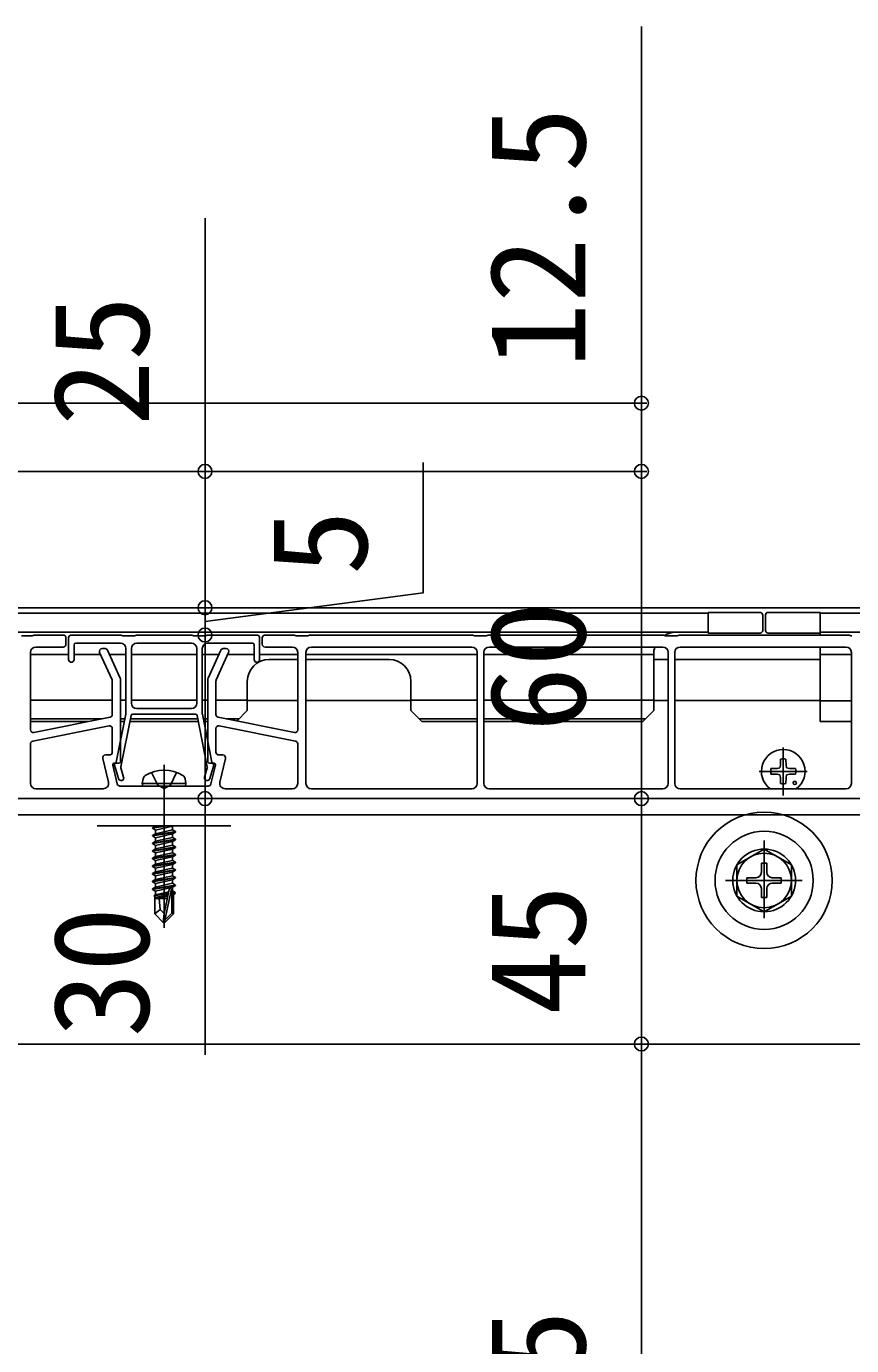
# Model space of a CAD drawing. Units: millimetres, scale not verified. Extents: x -1050 to 1050, y -1570 to 1562.
# Drawn here: x -367.8 to -216.5, y -1033.3 to -791.4 of the extents above; entities that cross this region are included whole.
import ezdxf
from ezdxf.enums import TextEntityAlignment as Align

# ---------------------------------------------------------------- set-up
doc = ezdxf.new("R2010")
doc.units = ezdxf.units.MM
doc.header["$LTSCALE"] = 8
for name, color, linetype in [('0-4_YKK_12', 2, 'Continuous'), ('0-5_YKK_13', 4, 'Continuous'), ('0-6_YKK_D', 6, 'Continuous')]:
    doc.layers.add(name, color=color, linetype=linetype)
doc.styles.add('ＭＳ ゴシック', font='')
doc.styles.get('ＭＳ ゴシック').set_extended_font_data('MS Gothic')

msp = doc.modelspace()

# ---------------------------------------------------------------- linework, layer by layer
at = {"layer": '0-4_YKK_12'}
for p, q in [((-242.75, -899.002), (-519.5, -899.002)), ((-242.75, -899.002), (-519.5, -899.002)), ((-242.75, -899.002), (-242.75, -902.502)), ((-242.75, -899.002), (-242.75, -900.202)), ((-222.25, -899.002), (39.75, -899.002)), ((-222.25, -899.002), (-222.25, -903.002)), ((-248.75, -902.502), (-513.5, -902.502)), ((-248.75, -902.502), (-242.75, -902.502)), ((-222.25, -902.502), (39.75, -902.502)), ((-360, -906.602), (-367, -906.602)), ((-354.148, -906.602), (-359, -906.602)), ((-349.5, -906.602), (-352.5, -906.602)), ((-336.5, -906.602), (-348.5, -906.602)), ((-332.499, -906.602), (-335.5, -906.602)), ((-326, -906.602), (-330.852, -906.602)), ((-318, -906.602), (-325, -906.602)), ((-285.1, -906.602), (-316.5, -906.602)), ((-252.75, -906.602), (-283.9, -906.602)), ((-252.75, -906.502), (-252.75, -916.873)), ((-222.25, -905.202), (-222.25, -918.873)), ((-222.25, -906.602), (-216.5, -906.602)), ((-323.25, -907.502), (-318, -907.502)), ((-316.5, -907.502), (-301.25, -907.502)), ((-250.1, -907.502), (-252.75, -907.502)), ((-222.25, -907.502), (-248.9, -907.502)), ((-327.25, -911.502), (-327.25, -916.873)), ((-297.25, -911.502), (-297.25, -916.873)), ((-352, -914.953), (-367, -914.953)), ((-349.5, -914.953), (-350.5, -914.953)), ((-336.5, -914.953), (-348.5, -914.953)), ((-334.5, -914.953), (-335.5, -914.953)), ((-327.25, -914.953), (-333, -914.953)), ((-318, -915.002), (-327.25, -915.002)), ((-297.25, -915.002), (-316.5, -915.002)), ((-285.1, -914.953), (-297.25, -914.953)), ((-252.75, -914.953), (-283.9, -914.953)), ((-250.1, -915.002), (-252.75, -915.002)), ((-222.25, -915.002), (-248.9, -915.002)), ((-222.25, -915.074), (-216.5, -915.074)), ((-353.857, -918.373), (-367, -918.373)), ((-356.357, -918.873), (-367, -918.873)), ((-349.674, -918.373), (-350.5, -918.373)), ((-349.774, -918.873), (-350.5, -918.873)), ((-336.246, -918.873), (-348.754, -918.873)), ((-336.346, -918.373), (-348.654, -918.373)), ((-334.5, -918.373), (-335.326, -918.373)), ((-334.5, -918.873), (-335.226, -918.873)), ((-328.75, -918.373), (-331.143, -918.373)), ((-327.25, -916.873), (-329.149, -918.772)), ((-297.25, -916.873), (-295.25, -918.873)), ((-285.1, -918.373), (-295.75, -918.373)), ((-295.25, -918.873), (-285.1, -918.873)), ((-254.25, -918.373), (-283.9, -918.373)), ((-283.9, -918.873), (-254.75, -918.873)), ((-252.75, -916.873), (-254.75, -918.873)), ((-222.25, -918.873), (-216.5, -918.873)), ((-450, -936.002), (5, -936.002)), ((-354.75, -938.002), (-330.251, -938.002))]:
    msp.add_line(p, q, dxfattribs=at)
for points in [[(521.718, -898.002), (-526, -898.002), (-526, -898.852)], [(-450, -933.002), (-450, -978.002), (5, -978.002)]]:
    msp.add_lwpolyline(points, dxfattribs=at)
msp.add_circle((-232.5, -948.002), 9, dxfattribs=at)
for centre, start, end in [((-248.75, -906.502), 90, 120.73275), ((-248.75, -906.502), 161.03443, 180), ((-323.25, -911.502), 90, 180), ((-301.25, -911.502), 360, 90)]:
    msp.add_arc(centre, 4, start, end, dxfattribs=at)
at = {"layer": '0-5_YKK_13'}
for p, q in [((-233.25, -898.852), (-242.75, -898.852)), ((-242.75, -902.652), (-242.75, -898.852)), ((-232.75, -902.152), (-232.75, -899.352)), ((-232.25, -902.152), (-232.25, -899.352)), ((-231.75, -898.852), (-222.25, -898.852)), ((-222.25, -902.652), (-222.25, -898.852)), ((-366.823, -903.152), (-368.677, -903.152)), ((-366.32, -903.023), (-366.68, -903.131)), ((-361, -903.002), (-366.177, -903.002)), ((-360.5, -904.702), (-360.5, -903.502)), ((-360, -907.502), (-360, -903.502)), ((-359.5, -903.002), (-350.573, -903.002)), ((-350.5, -904.502), (-358.7, -904.502)), ((-350.43, -903.023), (-350.07, -903.131)), ((-349.927, -903.152), (-348.073, -903.152)), ((-347.93, -903.131), (-347.57, -903.023)), ((-347.427, -903.002), (-337.573, -903.002)), ((-337.43, -903.023), (-337.07, -903.131)), ((-336.927, -903.152), (-335.073, -903.152)), ((-334.93, -903.131), (-334.57, -903.023)), ((-326.3, -904.502), (-334.5, -904.502)), ((-334.427, -903.002), (-325.5, -903.002)), ((-325, -903.502), (-325, -907.502)), ((-324.5, -903.502), (-324.5, -904.702)), ((-318.823, -903.002), (-324, -903.002)), ((-318.32, -903.131), (-318.68, -903.023)), ((-316.323, -903.152), (-318.177, -903.152)), ((-315.82, -903.023), (-316.18, -903.131)), ((-286.073, -903.002), (-315.677, -903.002)), ((-285.57, -903.131), (-285.93, -903.023)), ((-283.573, -903.152), (-285.427, -903.152)), ((-283.07, -903.023), (-283.43, -903.131)), ((-251.073, -903.002), (-282.927, -903.002)), ((-250.57, -903.131), (-250.93, -903.023)), ((-248.573, -903.152), (-250.427, -903.152)), ((-248.07, -903.023), (-248.43, -903.131)), ((-217.073, -903.002), (-247.927, -903.002)), ((-242.75, -902.652), (-233.75, -902.652)), ((-233.75, -902.652), (-233.25, -902.652)), ((-231.25, -902.652), (-231.75, -902.652)), ((-222.25, -902.652), (-231.25, -902.652)), ((-216.57, -903.131), (-216.93, -903.023)), ((-367, -920.392), (-367, -906.202)), ((-366, -905.202), (-361, -905.202)), ((-359, -904.802), (-359, -907.502)), ((-354.326, -906.209), (-352.045, -911.228)), ((-353.322, -905.502), (-353.871, -905.502)), ((-350.545, -910.903), (-352.867, -905.795)), ((-349.5, -917.472), (-349.5, -905.502)), ((-348.5, -905.502), (-348.5, -915.502)), ((-336.5, -915.502), (-336.5, -905.502)), ((-335.5, -905.502), (-335.5, -917.472)), ((-332.133, -905.795), (-334.455, -910.914)), ((-332.955, -911.239), (-330.673, -906.209)), ((-331.129, -905.502), (-331.678, -905.502)), ((-326, -907.502), (-326, -904.802)), ((-324, -905.202), (-319, -905.202)), ((-318, -906.202), (-318, -920.392)), ((-316.5, -906.202), (-316.5, -930.202)), ((-286.1, -905.202), (-315.5, -905.202)), ((-285.1, -930.202), (-285.1, -906.202)), ((-283.9, -906.202), (-283.9, -930.202)), ((-251.1, -905.202), (-282.9, -905.202)), ((-250.1, -930.202), (-250.1, -906.202)), ((-248.9, -906.202), (-248.9, -930.202)), ((-217.5, -905.202), (-247.9, -905.202)), ((-216.5, -930.202), (-216.5, -906.202)), ((-352, -911.435), (-352, -917.592)), ((-350.5, -926.202), (-350.5, -911.11)), ((-334.5, -911.121), (-334.5, -926.202)), ((-333, -917.592), (-333, -911.445)), ((-347.5, -916.502), (-337.5, -916.502)), ((-352.402, -918.082), (-366.402, -920.882)), ((-351.263, -926.319), (-349.506, -917.531)), ((-348.528, -917.743), (-350.421, -927.204)), ((-336.766, -917.502), (-348.234, -917.502)), ((-334.579, -927.204), (-336.472, -917.743)), ((-335.494, -917.531), (-333.737, -926.319)), ((-318.598, -920.882), (-332.598, -918.082)), ((-352.598, -919.651), (-366.598, -922.451)), ((-352, -924.502), (-352, -920.142)), ((-333, -920.142), (-333, -924.502)), ((-318.402, -922.451), (-332.402, -919.651)), ((-367, -922.942), (-367, -930.202)), ((-318, -930.202), (-318, -922.942)), ((-229, -932.402), (-229, -923.602)), ((-352.716, -929.97), (-353.752, -925.618)), ((-353.266, -925.002), (-352.5, -925.002)), ((-332.5, -925.002), (-331.734, -925.002)), ((-331.248, -925.618), (-332.284, -929.97)), ((-229.5, -925.757), (-229.519, -926.865)), ((-228.5, -925.757), (-228.481, -926.865)), ((-351.091, -930.318), (-351.912, -926.871)), ((-351.62, -926.502), (-350.8, -926.502)), ((-350.88, -929.34), (-351.586, -926.891)), ((-350.415, -927.346), (-349.92, -929.064)), ((-342.5, -926.802), (-342.5, -956.702)), ((-335.08, -929.064), (-334.585, -927.346)), ((-334.2, -926.502), (-333.38, -926.502)), ((-333.414, -926.891), (-334.12, -929.34)), ((-333.088, -926.871), (-333.909, -930.318)), ((-233.4, -928.002), (-224.6, -928.002)), ((-231.245, -927.502), (-230.137, -927.483)), ((-231.245, -928.502), (-230.137, -928.521)), ((-230.137, -927.483), (-229.62, -927.382)), ((-230.137, -928.521), (-229.62, -928.622)), ((-229.519, -926.865), (-229.62, -927.382)), ((-229.519, -929.139), (-229.62, -928.622)), ((-228.481, -926.865), (-228.38, -927.382)), ((-228.481, -929.139), (-228.38, -928.622)), ((-227.863, -927.483), (-228.38, -927.382)), ((-227.863, -928.521), (-228.38, -928.622)), ((-226.755, -927.502), (-227.863, -927.483)), ((-226.755, -928.502), (-227.863, -928.521)), ((-366, -931.202), (-353.689, -931.202)), ((-343.02, -930.702), (-350.605, -930.702)), ((-346.5, -930.202), (-346.359, -929.4)), ((-338.5, -930.202), (-346.5, -930.202)), ((-346.5, -930.202), (-346.412, -930.702)), ((-338.588, -930.702), (-346.412, -930.702)), ((-334.395, -930.702), (-341.98, -930.702)), ((-338.5, -930.202), (-338.641, -929.4)), ((-338.5, -930.202), (-338.588, -930.702)), ((-331.311, -931.202), (-319, -931.202)), ((-315.5, -931.202), (-286.1, -931.202)), ((-282.9, -931.202), (-251.1, -931.202)), ((-247.9, -931.202), (-217.5, -931.202)), ((-229.5, -930.247), (-229.519, -929.139)), ((-228.5, -930.247), (-228.481, -929.139)), ((-468.5, -933.002), (-199.35, -933.002)), ((-341.9, -938.002), (-344.6, -938.452)), ((-344.6, -938.352), (-342.5, -938.002)), ((-344.6, -938.352), (-344.05, -938.034)), ((-344.6, -938.352), (-344.6, -938.452)), ((-344.6, -938.452), (-344.05, -938.77)), ((-343.906, -938.002), (-344.05, -938.034)), ((-344.05, -938.002), (-344.05, -938.034)), ((-340.95, -938.07), (-340.95, -938.734)), ((-344.6, -939.752), (-340.4, -939.052)), ((-340.4, -939.152), (-344.6, -939.852)), ((-344.6, -939.752), (-344.05, -939.434)), ((-344.6, -939.752), (-344.6, -939.852)), ((-344.6, -939.852), (-344.05, -940.17)), ((-340.4, -940.452), (-344.6, -941.152)), ((-344.6, -941.252), (-340.4, -940.552)), ((-344.6, -941.152), (-344.05, -940.834)), ((-340.95, -938.734), (-344.05, -939.434)), ((-344.05, -938.77), (-344.05, -939.434)), ((-340.95, -940.134), (-344.05, -940.834)), ((-344.05, -940.17), (-344.05, -940.834)), ((-344.05, -941.57), (-340.95, -940.87)), ((-340.4, -939.052), (-340.95, -938.734)), ((-340.95, -939.47), (-340.95, -940.134)), ((-340.4, -940.452), (-340.95, -940.134)), ((-340.4, -940.552), (-340.95, -940.87)), ((-340.95, -940.87), (-340.95, -941.534)), ((-340.4, -939.052), (-340.4, -939.152)), ((-340.4, -940.452), (-340.4, -940.552)), ((-232.5, -954.955), (-232.5, -940.671)), ((-344.6, -941.152), (-344.6, -941.252)), ((-344.6, -941.252), (-344.05, -941.57)), ((-340.4, -941.852), (-344.6, -942.552)), ((-344.6, -942.652), (-340.4, -941.952)), ((-344.6, -942.552), (-344.05, -942.234)), ((-344.6, -942.552), (-344.6, -942.652)), ((-344.6, -942.652), (-344.05, -942.97)), ((-340.4, -943.252), (-344.6, -943.952)), ((-344.6, -944.052), (-340.4, -943.352)), ((-340.95, -941.534), (-344.05, -942.234)), ((-344.05, -941.57), (-344.05, -942.234)), ((-344.05, -942.97), (-340.95, -942.27)), ((-340.95, -942.934), (-344.05, -943.634)), ((-344.05, -942.97), (-344.05, -943.634)), ((-340.4, -941.852), (-340.95, -941.534)), ((-340.4, -941.952), (-340.95, -942.27)), ((-340.95, -942.27), (-340.95, -942.934)), ((-340.4, -943.252), (-340.95, -942.934)), ((-340.4, -943.352), (-340.95, -943.67)), ((-340.4, -941.852), (-340.4, -941.952)), ((-340.4, -943.252), (-340.4, -943.352)), ((-232.5, -942.252), (-237.5, -945.139)), ((-232.5, -942.252), (-227.5, -945.139)), ((-344.6, -943.952), (-344.05, -943.634)), ((-344.6, -943.952), (-344.6, -944.052)), ((-344.6, -944.052), (-344.05, -944.37)), ((-340.4, -944.652), (-344.6, -945.352)), ((-344.6, -945.452), (-340.4, -944.752)), ((-344.6, -945.352), (-344.05, -945.034)), ((-344.6, -945.352), (-344.6, -945.452)), ((-344.6, -945.452), (-344.05, -945.77)), ((-344.05, -944.37), (-340.95, -943.67)), ((-340.95, -944.334), (-344.05, -945.034)), ((-344.05, -944.37), (-344.05, -945.034)), ((-344.05, -945.77), (-340.95, -945.07)), ((-340.95, -945.734), (-344.05, -946.434)), ((-344.05, -945.77), (-344.05, -946.434)), ((-340.95, -943.67), (-340.95, -944.334)), ((-340.4, -944.652), (-340.95, -944.334)), ((-340.4, -944.752), (-340.95, -945.07)), ((-340.95, -945.07), (-340.95, -945.734)), ((-340.4, -946.052), (-340.95, -945.734)), ((-340.4, -944.652), (-340.4, -944.752)), ((-237.5, -945.139), (-237.5, -950.865)), ((-233, -944.852), (-233, -946.502)), ((-232, -944.852), (-233, -944.852)), ((-232, -944.852), (-232, -946.502)), ((-227.5, -950.865), (-227.5, -945.139)), ((-340.4, -946.052), (-344.6, -946.752)), ((-344.6, -946.852), (-340.4, -946.152)), ((-344.6, -946.752), (-344.05, -946.434)), ((-344.6, -946.752), (-344.6, -946.852)), ((-344.6, -946.852), (-344.05, -947.17)), ((-340.4, -947.452), (-344.6, -948.152)), ((-344.6, -948.252), (-340.4, -947.552)), ((-344.6, -948.152), (-344.05, -947.834)), ((-344.6, -948.152), (-344.6, -948.252)), ((-344.6, -948.252), (-344.05, -948.57)), ((-344.05, -947.17), (-340.95, -946.47)), ((-340.95, -947.134), (-344.05, -947.834)), ((-344.05, -947.17), (-344.05, -947.834)), ((-344.05, -948.57), (-340.95, -947.87)), ((-340.4, -946.152), (-340.95, -946.47)), ((-340.95, -946.47), (-340.95, -947.134)), ((-340.4, -947.452), (-340.95, -947.134)), ((-340.4, -947.552), (-340.95, -947.87)), ((-340.95, -947.87), (-340.95, -948.534)), ((-340.4, -946.052), (-340.4, -946.152)), ((-340.4, -947.452), (-340.4, -947.552)), ((-239.567, -948.002), (-225.506, -948.002)), ((-235.65, -947.502), (-234, -947.502)), ((-235.65, -947.502), (-235.65, -948.502)), ((-231, -947.502), (-229.35, -947.502)), ((-229.35, -948.502), (-229.35, -947.502)), ((-340.4, -948.852), (-344.6, -949.552)), ((-344.6, -949.652), (-340.4, -948.952)), ((-344.6, -949.552), (-344.05, -949.234)), ((-344.6, -949.552), (-344.6, -949.652)), ((-344.6, -949.652), (-344.05, -949.97)), ((-341.736, -950.398), (-344.4, -950.837)), ((-344.4, -950.837), (-344.05, -950.634)), ((-341.791, -950.661), (-344.2, -951.129)), ((-340.95, -948.534), (-344.05, -949.234)), ((-344.05, -948.57), (-344.05, -949.234)), ((-344.05, -949.97), (-340.95, -949.27)), ((-344.05, -949.97), (-344.05, -950.634)), ((-341.674, -950.098), (-344.05, -950.634)), ((-341.59, -949.695), (-342.5, -954.08)), ((-341.168, -949.579), (-342.35, -955.278)), ((-341.1, -949.75), (-341.1, -954.028)), ((-340.95, -949.934), (-341.1, -949.968)), ((-340.5, -950.194), (-341.1, -950.293)), ((-340.5, -950.41), (-341.1, -950.526)), ((-340.4, -948.852), (-340.95, -948.534)), ((-340.4, -948.952), (-340.95, -949.27)), ((-340.95, -949.27), (-340.95, -949.934)), ((-340.5, -950.194), (-340.95, -949.934)), ((-340.5, -950.41), (-340.8, -950.583)), ((-340.8, -950.583), (-340.8, -954.152)), ((-340.5, -950.194), (-340.5, -950.41)), ((-340.4, -948.852), (-340.4, -948.952)), ((-235.65, -948.502), (-234, -948.502)), ((-233, -949.502), (-233, -951.152)), ((-232, -949.502), (-232, -951.152)), ((-231, -948.502), (-229.35, -948.502)), ((-344.4, -950.837), (-344.2, -950.952)), ((-344.2, -950.952), (-344.2, -954.152)), ((-341.924, -951.302), (-344.2, -951.302)), ((-341.834, -950.869), (-343.751, -951.302)), ((-340.8, -951.302), (-341.1, -951.302)), ((-232.5, -953.752), (-237.5, -950.865)), ((-233, -951.152), (-232, -951.152)), ((-232.5, -953.752), (-227.5, -950.865)), ((-343.243, -953.349), (-344.2, -954.152)), ((-342.65, -955.702), (-344.2, -954.152)), ((-342.5, -954.08), (-342.65, -955.702)), ((-342.5, -954.08), (-342.5, -955.702)), ((-341.1, -954.028), (-342.35, -955.278)), ((-342.35, -955.702), (-340.8, -954.152)), ((-342.35, -955.278), (-342.35, -955.702)), ((-340.8, -954.152), (-341.1, -954.028)), ((-342.65, -955.702), (-342.35, -955.702))]:
    msp.add_line(p, q, dxfattribs=at)
for points in [[(-337.5, -904.502), (-342.5, -904.502), (-347.5, -904.502)], [(-344.8, -928.223), (-343.645, -930.539), (-342.5, -931.148)], [(-340.2, -928.223), (-341.355, -930.539), (-342.5, -931.148)], [(-340.833, -938.002), (-340.95, -938.07), (-344.05, -938.77)], [(-340.4, -939.152), (-340.95, -939.47), (-344.05, -940.17)], [(-340.5, -950.41), (-340.95, -950.67), (-341.1, -950.703)], [(-342.5, -954.08), (-343.243, -953.349), (-343.4, -951.302)]]:
    msp.add_lwpolyline(points, dxfattribs=at)
for centre, radius in [((-226.879, -930.123), 0.3), ((-232.5, -948.002), 12.5), ((-232.5, -948.002), 5.75), ((-232.5, -948.002), 5)]:
    msp.add_circle(centre, radius, dxfattribs=at)
for centre, radius, start, end in [((-233.25, -899.352), 0.5, 0, 90), ((-231.75, -899.352), 0.5, 90, 180), ((-233.25, -902.152), 0.5, 270, 0), ((-231.75, -902.152), 0.5, 180, 270), ((-366.823, -902.652), 0.5, 270, 286.69924), ((-366.177, -903.502), 0.5, 90, 106.69924), ((-361, -903.502), 0.5, 0, 90), ((-361, -904.702), 0.5, 270, 0), ((-359.5, -903.502), 0.5, 90, 180), ((-358.7, -904.802), 0.3, 90, 180), ((-350.573, -903.502), 0.5, 73.30076, 90), ((-350.5, -905.502), 1, 0, 90), ((-349.927, -902.652), 0.5, 253.30076, 270), ((-347.5, -905.502), 1, 90, 180), ((-348.073, -902.652), 0.5, 270, 286.69924), ((-347.427, -903.502), 0.5, 90, 106.69924), ((-337.573, -903.502), 0.5, 73.30076, 90), ((-337.5, -905.502), 1, 0, 90), ((-336.927, -902.652), 0.5, 253.30076, 270), ((-334.5, -905.502), 1, 90, 180), ((-335.073, -902.652), 0.5, 270, 286.69924), ((-334.427, -903.502), 0.5, 90, 106.69924), ((-326.3, -904.802), 0.3, 360, 90), ((-325.5, -903.502), 0.5, 0, 90), ((-324, -903.502), 0.5, 90, 180), ((-324, -904.702), 0.5, 180, 270), ((-318.823, -903.502), 0.5, 73.30076, 90), ((-318.177, -902.652), 0.5, 253.30076, 270), ((-316.323, -902.652), 0.5, 270, 286.69924), ((-315.677, -903.502), 0.5, 90, 106.69924), ((-286.073, -903.502), 0.5, 73.30076, 90), ((-285.427, -902.652), 0.5, 253.30076, 270), ((-283.573, -902.652), 0.5, 270, 286.69924), ((-282.927, -903.502), 0.5, 90, 106.69924), ((-251.073, -903.502), 0.5, 73.30076, 90), ((-250.427, -902.652), 0.5, 253.30076, 270), ((-248.573, -902.652), 0.5, 270, 286.69924), ((-247.927, -903.502), 0.5, 90, 106.69924), ((-217.073, -903.502), 0.5, 73.30076, 90), ((-216.427, -902.652), 0.5, 253.30076, 270), ((-366, -906.202), 1, 90, 180), ((-353.871, -906.002), 0.5, 90, 204.44395), ((-353.322, -906.002), 0.5, 24.44395, 90), ((-331.678, -906.002), 0.5, 90, 155.5983), ((-331.129, -906.002), 0.5, 335.5983, 90), ((-319, -906.202), 1, 0, 90), ((-315.5, -906.202), 1, 90, 180), ((-286.1, -906.202), 1, 0, 90), ((-282.9, -906.202), 1, 90, 180), ((-251.1, -906.202), 1, 0, 90), ((-247.9, -906.202), 1, 90, 180), ((-217.5, -906.202), 1, 0, 90), ((-359.5, -907.502), 0.5, 180, 270), ((-359.5, -907.502), 0.5, 270, 0), ((-325.5, -907.502), 0.5, 180, 270), ((-325.5, -907.502), 0.5, 270, 0), ((-352.5, -911.435), 0.5, 0, 24.44395), ((-351, -911.11), 0.5, 0, 24.44395), ((-334, -911.121), 0.5, 155.5983, 180), ((-332.5, -911.445), 0.5, 155.5983, 180), ((-347.5, -915.502), 1, 180, 270), ((-337.5, -915.502), 1, 270, 0), ((-352.5, -917.592), 0.5, 281.30993, 0), ((-349.8, -917.472), 0.3, 348.69007, 0), ((-348.234, -917.802), 0.3, 90, 168.69007), ((-336.766, -917.802), 0.3, 11.30993, 90), ((-335.2, -917.472), 0.3, 180, 191.30993), ((-332.5, -917.592), 0.5, 180, 258.69007), ((-366.5, -920.392), 0.5, 180, 281.30993), ((-352.5, -920.142), 0.5, 0, 101.30993), ((-332.5, -920.142), 0.5, 78.69007, 180), ((-318.5, -920.392), 0.5, 258.69007, 0), ((-366.5, -922.942), 0.5, 101.30993, 180), ((-318.5, -922.942), 0.5, 0, 78.69007), ((-229, -928.002), 4, 306.8699, 233.1301), ((-353.266, -925.502), 0.5, 90, 193.3925), ((-352.5, -924.502), 0.5, 270, 0), ((-351.558, -926.26), 0.3, 296.01796, 348.69007), ((-350.8, -926.202), 0.3, 270, 0), ((-334.2, -926.202), 0.3, 180, 270), ((-333.442, -926.26), 0.3, 191.30993, 243.98204), ((-332.5, -924.502), 0.5, 180, 270), ((-331.734, -925.502), 0.5, 346.6075, 90), ((-229, -928.002), 2.3, 77.44414, 102.55586), ((-351.62, -926.802), 0.3, 90, 193.3925), ((-351.3, -926.802), 0.3, 114.827, 197.33887), ((-350.126, -927.263), 0.3, 168.69007, 196.079), ((-345.472, -929.556), 0.9, 122.05588, 170), ((-342.5, -934.302), 6.5, 57.94412, 122.05588), ((-339.528, -929.556), 0.9, 10, 57.94412), ((-334.874, -927.263), 0.3, 343.921, 11.30993), ((-333.7, -926.802), 0.3, 342.66113, 65.173), ((-333.38, -926.802), 0.3, 346.6075, 90), ((-229, -928.002), 2.3, 167.44414, 192.55586), ((-229, -928.002), 2.3, 347.44414, 12.55586), ((-366, -930.202), 1, 180, 270), ((-353.689, -930.202), 1, 270, 13.3925), ((-350.605, -930.202), 0.5, 193.3925, 270), ((-350.4, -929.202), 0.5, 196.079, 16.079), ((-343.02, -931.002), 0.3, 30, 90), ((-342.5, -930.702), 0.3, 210, 330), ((-341.98, -931.002), 0.3, 90, 150), ((-334.6, -929.202), 0.5, 163.921, 343.921), ((-334.395, -930.202), 0.5, 270, 346.6075), ((-331.311, -930.202), 1, 166.6075, 270), ((-319, -930.202), 1, 270, 0), ((-315.5, -930.202), 1, 180, 270), ((-286.1, -930.202), 1, 270, 0), ((-282.9, -930.202), 1, 180, 270), ((-251.1, -930.202), 1, 270, 0), ((-247.9, -930.202), 1, 180, 270), ((-229, -928.002), 2.3, 257.44414, 282.55586), ((-217.5, -930.202), 1, 270, 0), ((-234, -946.502), 1, 270, 0), ((-231, -946.502), 1, 180, 270), ((-341.348, -949.75), 0.248, 0, 167.19096), ((-234, -949.502), 1, 0, 90), ((-231, -949.502), 1, 90, 180)]:
    msp.add_arc(centre, radius, start, end, dxfattribs=at)
at = {"layer": '0-6_YKK_D'}
for p, q in [((-526, -860.502), (-254, -860.502)), ((-529.3, -873.002), (-254, -873.002)), ((-529.3, -873.002), (-254, -873.002)), ((-529.3, -873.002), (-334, -873.002)), ((-255, -873.002), (-255, -933.002)), ((-335, -898.002), (-335, -892.902)), ((-335, -903.002), (-335, -898.002)), ((-335, -903.002), (-335, -898.002)), ((-335, -903.002), (-335, -908.102)), ((-469, -933.002), (-254, -933.002)), ((-255, -933.002), (-255, -978.002)), ((-255, -978.002), (-255, -1093.002))]:
    msp.add_line(p, q, dxfattribs=at)
for points in [[(-255, -873.002), (-255, -860.502), (-255, -791.402)], [(-335, -898.002), (-335, -873.002), (-335, -826.538)], [(-335, -900.502), (-295, -895.256), (-295, -871.347)], [(-335, -903.002), (-335, -933.002), (-335, -980.011)]]:
    msp.add_lwpolyline(points, dxfattribs=at)
for centre in [(-255, -860.502), (-335, -873.002), (-255, -873.002), (-255, -873.002), (-335, -898.002), (-335, -898.002), (-335, -903.002), (-335, -903.002), (-335, -933.002), (-255, -933.002), (-255, -933.002), (-255, -978.002), (-255, -978.002)]:
    msp.add_circle(centre, 1.275, dxfattribs=at)

# ---------------------------------------------------------------- texts
at = {"layer": '0-6_YKK_D', "style": 'ＭＳ ゴシック'}
for s, p in [('12.5', (-260, -854.084)), ('25', (-340, -864.675)), ('5', (-300, -892.029)), ('60', (-260, -920.797)), ('45', (-260, -972.684)), ('30', (-340, -976.784)), ('115', (-260, -1062.638))]:
    msp.add_text(s, height=17.6, rotation=90, dxfattribs=at).set_placement(p, align=Align.BOTTOM_LEFT)

doc.saveas('drawing.dxf')
